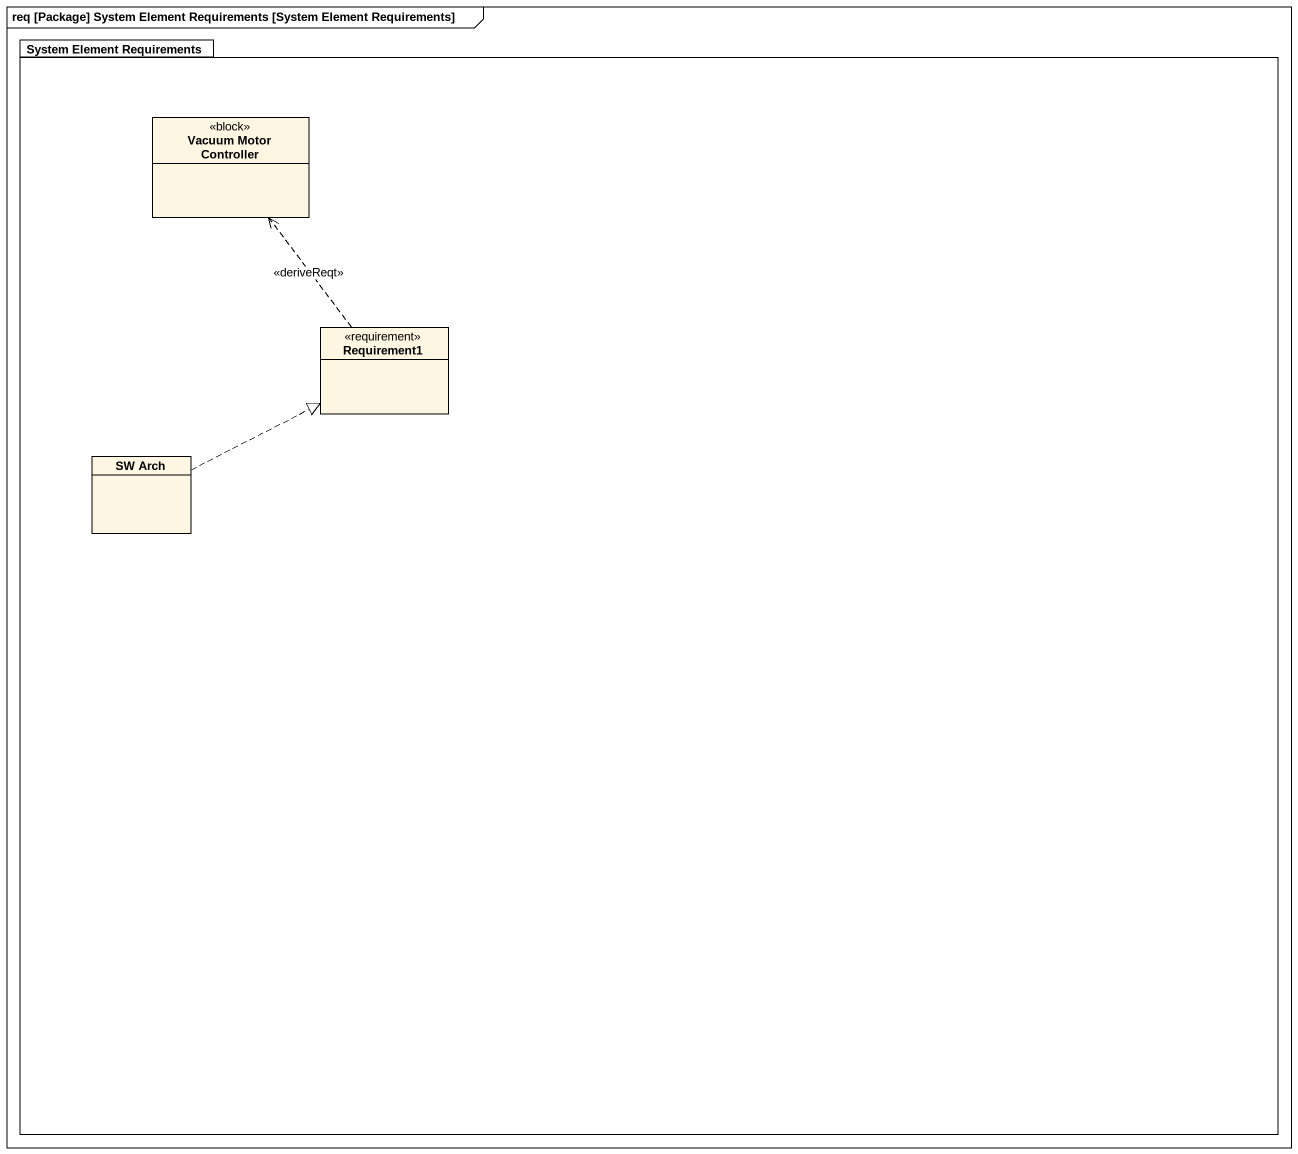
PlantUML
@startuml
mainframe req [Package] System Element Requirements [System Element Requirements]
hide circle
hide empty members
package "System Element Requirements" as System_Element_Requirements {
  class "Vacuum Motor Controller" as Vacuum_Motor_Controller <<block>>
  class Requirement1 <<requirement>>
  class "SW Arch" as SW_Arch
}
Requirement1 .up.> Vacuum_Motor_Controller : <<deriveReqt>>
SW_Arch .right.|> Requirement1
@enduml
